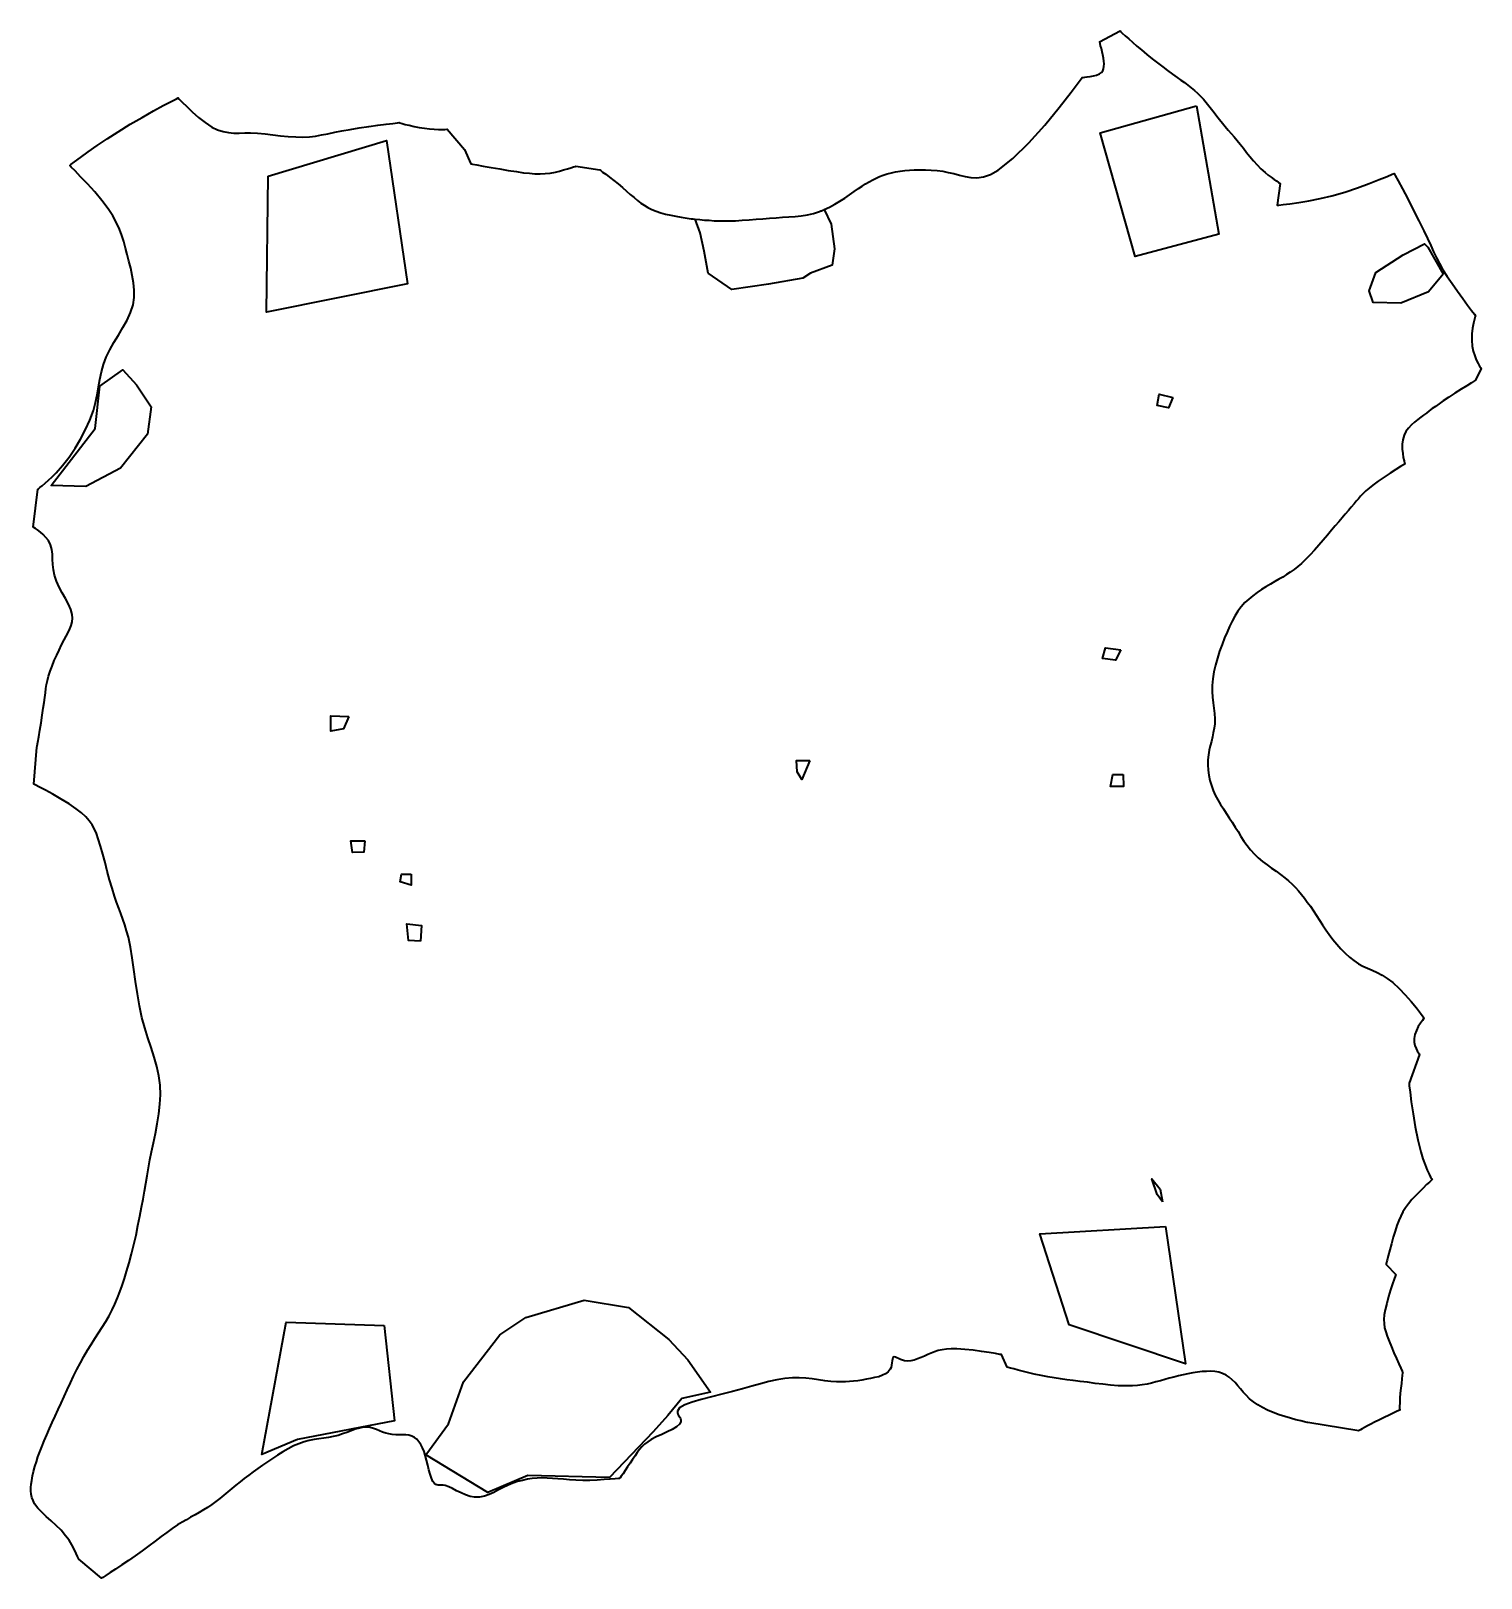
# Model space of a CAD drawing. Extents: x 0 to 8226, y -8774 to 0.
import ezdxf

# ---------------------------------------------------------------- set-up
doc = ezdxf.new("R2010")
doc.units = 0
doc.linetypes.add('Solid', pattern=[0])
for name, color, linetype in [('zone_0_q2', 7, 'Continuous'), ('zone_1_q3', 7, 'Continuous'), ('zone_2_q2', 7, 'Continuous'), ('zone_3_q3', 7, 'Continuous'), ('zone_4_q2', 7, 'Continuous'), ('zone_5_q3', 7, 'Continuous'), ('zone_6_q2', 7, 'Continuous')]:
    doc.layers.add(name, color=color, linetype=linetype)

msp = doc.modelspace()

# ---------------------------------------------------------------- linework, layer by layer
at = {"color": 0, "linetype": 'Solid', "lineweight": 35}
for points in [[(227, -758), (248, -742), (281, -718), (324, -686), (375, -650), (432, -612), (494, -572), (563, -529), (631, -490), (695, -454), (751, -423), (795, -400), (825, -385), (835, -379), (841, -386), (858, -403), (884, -429), (915, -459), (951, -490), (989, -520), (1026, -545), (1059, -561), (1091, -571), (1121, -576), (1151, -579), (1181, -579), (1213, -578), (1245, -578), (1286, -580), (1328, -584), (1372, -589), (1416, -594), (1460, -598), (1503, -601), (1543, -602), (1580, -600), (1615, -596), (1649, -590), (1685, -583), (1723, -575), (1764, -566), (1810, -558), (1862, -549), (1916, -541), (1968, -534), (2015, -528), (2053, -524), (2079, -521), (2088, -520), (2093, -521), (2105, -525), (2123, -530), (2146, -535), (2173, -542), (2203, -547), (2233, -552), (2261, -555), (2287, -557), (2312, -558), (2332, -558), (2348, -558), (2359, -557), (2362, -557), (2459, -673), (2496, -753), (2505, -755), (2530, -759), (2566, -766), (2610, -774), (2659, -782), (2708, -791), (2755, -798), (2794, -804), (2828, -807), (2859, -810), (2888, -810), (2917, -809), (2945, -806), (2975, -800), (2998, -795), (3021, -788), (3043, -782), (3062, -776), (3078, -771), (3088, -768), (3091, -767), (3228, -788), (3232, -791), (3243, -800), (3261, -813), (3282, -830), (3306, -848), (3331, -868), (3355, -888), (3379, -908), (3400, -927), (3421, -945), (3440, -961), (3459, -976), (3479, -989), (3499, -1002), (3522, -1013), (3547, -1023), (3573, -1031), (3600, -1039), (3629, -1045), (3658, -1051), (3689, -1057), (3700, -1058), (3711, -1060), (3722, -1062), (3733, -1063), (3745, -1065), (3756, -1066), (3768, -1067), (3794, -1070), (3821, -1073), (3848, -1074), (3875, -1076), (3903, -1077), (3930, -1077), (3957, -1077), (3996, -1076), (4035, -1074), (4074, -1072), (4113, -1068), (4151, -1065), (4189, -1062), (4227, -1059), (4263, -1057), (4299, -1055), (4335, -1052), (4370, -1048), (4405, -1043), (4439, -1035), (4474, -1024), (4477, -1023), (4481, -1021), (4485, -1020), (4489, -1018), (4493, -1017), (4497, -1015), (4500, -1013), (4530, -999), (4560, -983), (4589, -966), (4617, -948), (4644, -929), (4669, -911), (4694, -894), (4715, -880), (4735, -867), (4755, -855), (4775, -844), (4794, -834), (4814, -825), (4835, -817), (4857, -810), (4881, -804), (4905, -799), (4931, -795), (4957, -792), (4983, -790), (5011, -788), (5043, -788), (5075, -788), (5107, -789), (5140, -792), (5172, -796), (5204, -802), (5235, -808), (5267, -817), (5299, -825), (5332, -831), (5366, -833), (5403, -828), (5443, -815), (5487, -790), (5570, -724), (5661, -635), (5751, -534), (5833, -434), (5901, -348), (5947, -287), (5964, -264), (5968, -264), (5978, -263), (5992, -261), (6009, -259), (6028, -255), (6045, -250), (6061, -244), (6072, -235), (6080, -226), (6085, -214), (6087, -201), (6088, -187), (6086, -171), (6084, -154), (6080, -136), (6076, -118), (6072, -100), (6068, -85), (6065, -72), (6063, -64), (6062, -61), (6178, 0), (6181, -3), (6191, -13), (6207, -27), (6227, -44), (6249, -64), (6274, -86), (6299, -107), (6330, -133), (6361, -158), (6391, -181), (6420, -204), (6448, -225), (6475, -245), (6502, -264), (6523, -279), (6543, -293), (6563, -307), (6582, -322), (6600, -337), (6618, -352), (6635, -369), (6651, -386), (6667, -405), (6682, -424), (6697, -444), (6712, -463), (6727, -483), (6742, -503), (6759, -523), (6775, -542), (6792, -562), (6808, -581), (6825, -601), (6842, -621), (6859, -642), (6878, -665), (6896, -689), (6915, -713), (6935, -736), (6956, -759), (6977, -782), (7001, -803), (7018, -817), (7035, -830), (7052, -842), (7066, -851), (7077, -859), (7085, -863), (7087, -865), (7070, -988), (7079, -988), (7104, -985), (7142, -980), (7192, -973), (7249, -964), (7313, -951), (7380, -935), (7454, -914), (7525, -890), (7591, -866), (7648, -843), (7693, -825), (7722, -812), (7733, -808), (7739, -819), (7755, -850), (7780, -896), (7810, -953), (7841, -1014), (7873, -1076), (7902, -1134), (7923, -1178), (7941, -1217), (7957, -1252), (7974, -1286), (7991, -1319), (8010, -1354), (8034, -1392), (8062, -1433), (8092, -1476), (8122, -1518), (8149, -1556), (8172, -1586), (8188, -1607), (8194, -1615), (8192, -1620), (8188, -1635), (8183, -1658), (8178, -1686), (8174, -1718), (8173, -1753), (8175, -1787), (8181, -1816), (8190, -1843), (8199, -1866), (8209, -1886), (8218, -1901), (8224, -1911), (8226, -1914), (8195, -1981), (8188, -1985), (8171, -1996), (8145, -2013), (8113, -2032), (8078, -2054), (8044, -2077), (8011, -2098), (7988, -2114), (7967, -2129), (7949, -2142), (7932, -2155), (7916, -2167), (7900, -2179), (7884, -2191), (7867, -2204), (7849, -2219), (7831, -2234), (7814, -2252), (7800, -2271), (7789, -2293), (7782, -2319), (7779, -2344), (7779, -2371), (7782, -2397), (7785, -2420), (7789, -2438), (7792, -2451), (7793, -2456), (7786, -2460), (7769, -2471), (7743, -2487), (7711, -2507), (7677, -2530), (7643, -2553), (7612, -2576), (7591, -2593), (7572, -2609), (7557, -2624), (7543, -2638), (7530, -2653), (7518, -2667), (7506, -2682), (7490, -2700), (7474, -2720), (7456, -2740), (7438, -2761), (7419, -2784), (7399, -2807), (7378, -2831), (7354, -2859), (7330, -2888), (7306, -2916), (7281, -2944), (7256, -2971), (7231, -2997), (7207, -3020), (7186, -3038), (7165, -3054), (7144, -3069), (7123, -3083), (7101, -3097), (7079, -3110), (7056, -3123), (7031, -3138), (7006, -3153), (6981, -3168), (6955, -3185), (6931, -3203), (6908, -3222), (6886, -3242), (6866, -3266), (6847, -3291), (6829, -3319), (6814, -3347), (6799, -3378), (6785, -3409), (6771, -3442), (6757, -3479), (6743, -3518), (6730, -3557), (6719, -3596), (6710, -3635), (6704, -3674), (6701, -3713), (6701, -3746), (6703, -3778), (6706, -3810), (6710, -3841), (6713, -3871), (6715, -3901), (6715, -3929), (6712, -3955), (6707, -3980), (6702, -4004), (6696, -4029), (6689, -4054), (6684, -4079), (6679, -4105), (6677, -4133), (6676, -4162), (6678, -4192), (6682, -4221), (6688, -4250), (6696, -4279), (6706, -4307), (6718, -4334), (6732, -4361), (6747, -4387), (6764, -4412), (6780, -4437), (6797, -4463), (6814, -4488), (6831, -4515), (6848, -4541), (6864, -4568), (6881, -4594), (6899, -4620), (6919, -4644), (6940, -4668), (6962, -4689), (6987, -4710), (7012, -4729), (7038, -4748), (7064, -4766), (7089, -4784), (7113, -4803), (7134, -4820), (7154, -4838), (7173, -4857), (7191, -4877), (7208, -4897), (7224, -4918), (7240, -4940), (7258, -4964), (7275, -4990), (7292, -5016), (7309, -5043), (7327, -5070), (7345, -5097), (7365, -5125), (7386, -5152), (7408, -5179), (7431, -5205), (7455, -5230), (7479, -5252), (7504, -5272), (7530, -5290), (7556, -5303), (7582, -5315), (7608, -5327), (7636, -5340), (7665, -5355), (7694, -5373), (7725, -5397), (7761, -5430), (7796, -5467), (7830, -5505), (7859, -5541), (7882, -5571), (7898, -5591), (7903, -5598), (7900, -5602), (7893, -5612), (7882, -5627), (7870, -5646), (7859, -5668), (7851, -5691), (7846, -5715), (7847, -5735), (7851, -5753), (7857, -5770), (7864, -5784), (7871, -5795), (7875, -5801), (7877, -5804), (7818, -5968), (7819, -5982), (7824, -6019), (7830, -6074), (7840, -6142), (7852, -6215), (7867, -6289), (7884, -6357), (7896, -6397), (7909, -6431), (7921, -6460), (7931, -6483), (7940, -6500), (7946, -6510), (7948, -6514), (7944, -6517), (7933, -6528), (7917, -6543), (7898, -6562), (7876, -6583), (7854, -6606), (7834, -6628), (7814, -6652), (7797, -6675), (7783, -6698), (7770, -6721), (7759, -6747), (7749, -6775), (7738, -6806), (7728, -6841), (7718, -6878), (7708, -6913), (7699, -6946), (7693, -6972), (7688, -6990), (7687, -6996), (7743, -7052), (7740, -7059), (7734, -7078), (7724, -7106), (7713, -7140), (7701, -7178), (7691, -7216), (7682, -7252), (7677, -7281), (7675, -7307), (7676, -7331), (7679, -7354), (7685, -7377), (7694, -7402), (7704, -7430), (7718, -7462), (7732, -7496), (7747, -7529), (7760, -7559), (7771, -7583), (7779, -7600), (7782, -7606), (7781, -7611), (7779, -7625), (7777, -7645), (7774, -7670), (7771, -7697), (7768, -7726), (7766, -7753), (7765, -7769), (7765, -7784), (7764, -7797), (7764, -7808), (7764, -7815), (7765, -7820), (7765, -7822), (7760, -7824), (7747, -7830), (7728, -7839), (7704, -7850), (7677, -7863), (7649, -7876), (7621, -7890), (7600, -7901), (7582, -7911), (7565, -7920), (7552, -7928), (7542, -7934), (7535, -7938), (7533, -7939), (7244, -7892), (7239, -7891), (7225, -7888), (7203, -7883), (7176, -7876), (7145, -7868), (7112, -7858), (7080, -7848), (7046, -7835), (7015, -7822), (6986, -7807), (6960, -7792), (6936, -7775), (6913, -7757), (6893, -7737), (6877, -7720), (6861, -7701), (6846, -7683), (6831, -7665), (6815, -7649), (6798, -7635), (6780, -7623), (6760, -7613), (6739, -7607), (6716, -7603), (6693, -7601), (6668, -7602), (6643, -7603), (6618, -7606), (6591, -7610), (6563, -7615), (6536, -7621), (6510, -7627), (6483, -7634), (6457, -7641), (6432, -7648), (6407, -7655), (6382, -7662), (6357, -7668), (6331, -7674), (6304, -7678), (6277, -7682), (6248, -7684), (6209, -7684), (6167, -7683), (6124, -7680), (6081, -7675), (6037, -7670), (5994, -7664), (5952, -7659), (5913, -7654), (5877, -7649), (5840, -7644), (5804, -7638), (5768, -7632), (5730, -7625), (5691, -7617), (5660, -7610), (5630, -7602), (5601, -7595), (5576, -7588), (5556, -7583), (5543, -7579), (5538, -7578), (5505, -7507), (5496, -7506), (5472, -7501), (5436, -7495), (5392, -7489), (5344, -7482), (5297, -7477), (5252, -7474), (5221, -7474), (5193, -7476), (5169, -7479), (5147, -7484), (5126, -7491), (5106, -7498), (5087, -7507), (5068, -7515), (5049, -7524), (5030, -7531), (5011, -7538), (4992, -7542), (4974, -7544), (4956, -7542), (4944, -7539), (4932, -7534), (4922, -7529), (4912, -7525), (4904, -7521), (4897, -7520), (4892, -7521), (4889, -7526), (4887, -7533), (4885, -7543), (4884, -7554), (4882, -7567), (4879, -7579), (4874, -7590), (4863, -7604), (4848, -7615), (4830, -7624), (4809, -7632), (4786, -7637), (4762, -7642), (4739, -7646), (4714, -7651), (4690, -7655), (4667, -7658), (4644, -7660), (4620, -7662), (4596, -7662), (4570, -7662), (4538, -7659), (4504, -7655), (4468, -7650), (4432, -7645), (4395, -7641), (4358, -7638), (4320, -7638), (4276, -7642), (4232, -7649), (4186, -7659), (4139, -7672), (4089, -7686), (4036, -7701), (3979, -7716), (3920, -7731), (3860, -7746), (3802, -7761), (3751, -7776), (3709, -7792), (3679, -7809), (3667, -7827), (3667, -7835), (3670, -7844), (3674, -7853), (3680, -7861), (3684, -7870), (3687, -7879), (3687, -7888), (3679, -7902), (3662, -7917), (3637, -7931), (3609, -7945), (3578, -7959), (3547, -7973), (3519, -7988), (3499, -8001), (3481, -8015), (3466, -8029), (3452, -8045), (3439, -8062), (3427, -8081), (3413, -8102), (3399, -8123), (3385, -8144), (3371, -8164), (3359, -8182), (3349, -8197), (3342, -8206), (3339, -8210), (3333, -8210), (3314, -8212), (3286, -8214), (3251, -8216), (3212, -8218), (3171, -8220), (3130, -8220), (3091, -8219), (3055, -8217), (3021, -8214), (2989, -8211), (2958, -8209), (2929, -8207), (2899, -8206), (2872, -8207), (2844, -8210), (2817, -8214), (2789, -8220), (2761, -8227), (2734, -8236), (2707, -8247), (2679, -8260), (2652, -8274), (2625, -8288), (2599, -8300), (2572, -8309), (2545, -8315), (2517, -8315), (2491, -8311), (2466, -8302), (2440, -8291), (2415, -8279), (2392, -8267), (2370, -8257), (2350, -8250), (2339, -8248), (2329, -8248), (2320, -8247), (2311, -8247), (2303, -8245), (2296, -8243), (2289, -8238), (2280, -8226), (2272, -8208), (2264, -8185), (2258, -8160), (2251, -8133), (2244, -8105), (2237, -8078), (2230, -8056), (2221, -8036), (2212, -8017), (2201, -8001), (2189, -7987), (2175, -7977), (2160, -7969), (2144, -7964), (2126, -7962), (2108, -7961), (2089, -7961), (2069, -7961), (2050, -7960), (2031, -7957), (2013, -7953), (1995, -7946), (1978, -7939), (1961, -7932), (1943, -7925), (1925, -7920), (1907, -7918), (1886, -7919), (1863, -7923), (1840, -7930), (1816, -7939), (1792, -7948), (1767, -7957), (1742, -7965), (1715, -7972), (1688, -7977), (1661, -7981), (1633, -7985), (1606, -7989), (1578, -7994), (1550, -8001), (1520, -8012), (1489, -8025), (1459, -8041), (1429, -8058), (1399, -8077), (1370, -8096), (1341, -8115), (1314, -8134), (1287, -8153), (1261, -8172), (1236, -8190), (1210, -8209), (1186, -8229), (1162, -8248), (1139, -8267), (1116, -8285), (1094, -8304), (1071, -8322), (1049, -8340), (1026, -8357), (1002, -8373), (979, -8388), (955, -8402), (931, -8416), (906, -8429), (882, -8443), (857, -8457), (832, -8473), (801, -8493), (770, -8515), (738, -8539), (704, -8564), (669, -8591), (631, -8619), (591, -8648), (553, -8674), (516, -8699), (480, -8723), (449, -8743), (424, -8760), (407, -8770), (401, -8774), (271, -8667), (270, -8663), (265, -8651), (256, -8634), (245, -8611), (232, -8586), (216, -8560), (197, -8534), (171, -8503), (143, -8475), (115, -8449), (87, -8424), (61, -8400), (39, -8377), (21, -8353), (12, -8335), (6, -8318), (2, -8299), (0, -8280), (0, -8261), (2, -8241), (5, -8221), (9, -8195), (15, -8169), (23, -8142), (31, -8115), (40, -8087), (50, -8059), (62, -8030), (75, -7996), (90, -7961), (105, -7926), (121, -7891), (138, -7855), (155, -7819), (171, -7783), (189, -7744), (206, -7706), (224, -7667), (242, -7629), (261, -7591), (281, -7553), (301, -7517), (321, -7482), (342, -7449), (363, -7416), (384, -7383), (405, -7351), (425, -7319), (443, -7286), (460, -7253), (476, -7220), (491, -7185), (505, -7150), (518, -7114), (530, -7076), (543, -7036), (557, -6986), (570, -6935), (583, -6882), (596, -6829), (607, -6775), (618, -6722), (628, -6671), (637, -6625), (645, -6580), (652, -6536), (659, -6492), (667, -6448), (675, -6403), (684, -6357), (695, -6305), (706, -6252), (717, -6198), (726, -6142), (732, -6087), (735, -6033), (733, -5979), (726, -5925), (714, -5872), (699, -5819), (682, -5765), (664, -5710), (646, -5654), (630, -5595), (616, -5528), (604, -5460), (593, -5391), (584, -5323), (574, -5257), (564, -5196), (553, -5140), (543, -5103), (533, -5069), (522, -5037), (510, -5005), (498, -4974), (486, -4941), (474, -4906), (460, -4862), (446, -4814), (433, -4765), (421, -4716), (408, -4668), (395, -4623), (382, -4582), (372, -4552), (360, -4526), (347, -4502), (331, -4479), (311, -4456), (287, -4434), (257, -4411), (216, -4383), (171, -4356), (125, -4329), (83, -4306), (48, -4288), (24, -4275), (16, -4271), (34, -4061), (35, -4054), (39, -4033), (44, -4003), (51, -3965), (58, -3924), (64, -3881), (70, -3841), (75, -3809), (78, -3780), (82, -3754), (85, -3730), (89, -3706), (94, -3683), (100, -3659), (109, -3631), (120, -3602), (132, -3571), (146, -3541), (160, -3511), (174, -3481), (189, -3453), (200, -3432), (211, -3411), (221, -3391), (228, -3371), (234, -3351), (235, -3331), (234, -3310), (226, -3281), (213, -3251), (196, -3219), (178, -3187), (161, -3154), (145, -3120), (134, -3086), (128, -3056), (125, -3026), (123, -2996), (122, -2967), (118, -2940), (111, -2914), (99, -2889), (85, -2872), (70, -2856), (54, -2842), (38, -2830), (25, -2822), (16, -2816), (13, -2814), (40, -2598), (43, -2596), (51, -2589), (64, -2579), (81, -2565), (100, -2548), (121, -2528), (143, -2506), (180, -2464), (216, -2417), (250, -2367), (282, -2315), (310, -2261), (334, -2207), (354, -2153), (366, -2108), (376, -2063), (384, -2019), (391, -1976), (400, -1934), (412, -1892), (427, -1851), (447, -1809), (471, -1767), (497, -1725), (522, -1682), (546, -1640), (565, -1597), (579, -1553), (585, -1511), (586, -1470), (582, -1428), (575, -1386), (566, -1346), (556, -1306), (545, -1267), (536, -1231), (527, -1195), (516, -1160), (503, -1124), (486, -1088), (465, -1049), (438, -1008), (402, -961), (362, -913), (320, -867), (282, -827), (250, -794), (228, -772), (220, -764), (227, -758)], [(8011, -1379), (7928, -1480), (7770, -1543), (7613, -1541), (7591, -1474), (7629, -1370), (7784, -1270), (7905, -1207), (7924, -1227), (8011, -1379)], [(6477, -2079), (6453, -2137), (6389, -2124), (6400, -2059), (6477, -2079)], [(6182, -3509), (6153, -3569), (6078, -3559), (6096, -3498), (6182, -3509)], [(1804, -3888), (1774, -3957), (1701, -3971), (1702, -3884), (1804, -3888)], [(4418, -4137), (4373, -4245), (4347, -4201), (4342, -4138), (4418, -4137)], [(6196, -4217), (6198, -4285), (6124, -4285), (6138, -4217), (6196, -4217)], [(1894, -4593), (1889, -4658), (1824, -4660), (1815, -4593), (1894, -4593)], [(2156, -4782), (2156, -4845), (2094, -4825), (2102, -4782), (2156, -4782)], [(2209, -5163), (2142, -5158), (2133, -5064), (2215, -5073), (2209, -5163)], [(6419, -6640), (6389, -6598), (6358, -6510), (6405, -6569), (6419, -6640)]]:
    msp.add_lwpolyline(points, close=True, dxfattribs=at)
at = {"layer": 'zone_0_q2', "color": 2, "linetype": 'Solid', "lineweight": 35}
msp.add_lwpolyline([(4539, -1095), (4559, -1235), (4546, -1329), (4422, -1373), (4378, -1403), (4184, -1436), (3976, -1466), (3842, -1373), (3819, -1249), (3796, -1145), (3768, -1067), (3794, -1070), (3821, -1073), (3848, -1074), (3875, -1076), (3903, -1077), (3930, -1077), (3957, -1077), (3996, -1076), (4035, -1074), (4074, -1072), (4113, -1068), (4151, -1065), (4189, -1062), (4227, -1059), (4263, -1057), (4299, -1055), (4335, -1052), (4370, -1048), (4405, -1043), (4439, -1035), (4474, -1024), (4477, -1023), (4481, -1021), (4485, -1020), (4489, -1018), (4493, -1017), (4497, -1015), (4500, -1013), (4539, -1095)], close=True, dxfattribs=at)
at = {"layer": 'zone_1_q3', "color": 3, "linetype": 'Solid', "lineweight": 35}
msp.add_lwpolyline([(1345, -824), (2017, -621), (2136, -1434), (1337, -1595), (1345, -824)], close=True, dxfattribs=at)
at = {"layer": 'zone_2_q2', "color": 2, "linetype": 'Solid', "lineweight": 35}
msp.add_lwpolyline([(390, -2014), (521, -1921), (599, -2007), (682, -2131), (662, -2286), (509, -2479), (311, -2584), (115, -2578), (365, -2255), (390, -2014)], close=True, dxfattribs=at)
at = {"layer": 'zone_3_q3', "color": 3, "linetype": 'Solid', "lineweight": 35}
msp.add_lwpolyline([(2004, -7342), (2062, -7882), (1512, -7988), (1310, -8073), (1448, -7322), (2004, -7342)], close=True, dxfattribs=at)
at = {"layer": 'zone_4_q2', "color": 2, "linetype": 'Solid', "lineweight": 35}
msp.add_lwpolyline([(2369, -7899), (2453, -7662), (2660, -7394), (2808, -7296), (3138, -7198), (3390, -7240), (3618, -7422), (3726, -7537), (3855, -7719), (3693, -7755), (3612, -7852), (3530, -7944), (3282, -8203), (2819, -8193), (2591, -8289), (2241, -8076), (2369, -7899)], close=True, dxfattribs=at)
at = {"layer": 'zone_5_q3', "color": 3, "linetype": 'Solid', "lineweight": 35}
msp.add_lwpolyline([(6435, -6781), (6550, -7559), (5889, -7338), (5724, -6821), (6435, -6781)], close=True, dxfattribs=at)
at = {"layer": 'zone_6_q2', "color": 2, "linetype": 'Solid', "lineweight": 35}
msp.add_lwpolyline([(6612, -425), (6739, -1153), (6264, -1279), (6065, -577), (6612, -425)], close=True, dxfattribs=at)

doc.saveas('drawing.dxf')
